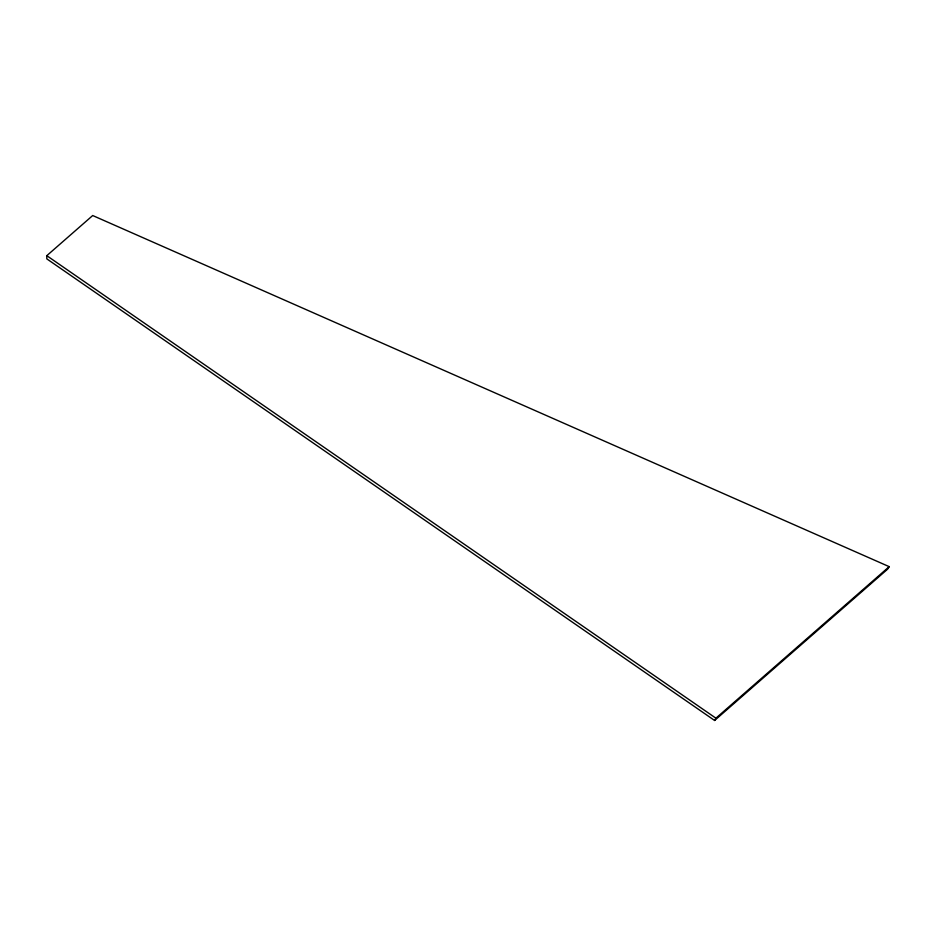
<?xml version="1.0" encoding="UTF-8"?>
<svg xmlns="http://www.w3.org/2000/svg" width="936" height="936" viewBox="0 0 936 936"><rect width="100%" height="100%" fill="white"/><g stroke="black" fill="none" stroke-linecap="round" stroke-linejoin="round"><path stroke-width="1.4" d="M714.601 720.463L715.923 718.193L889.2 566.654L92.699 215.537L46.8 255.68L46.8 258.863L714.601 720.463L887.632 569.135L889.2 566.654M46.8 255.68L715.923 718.193"/></g></svg>
